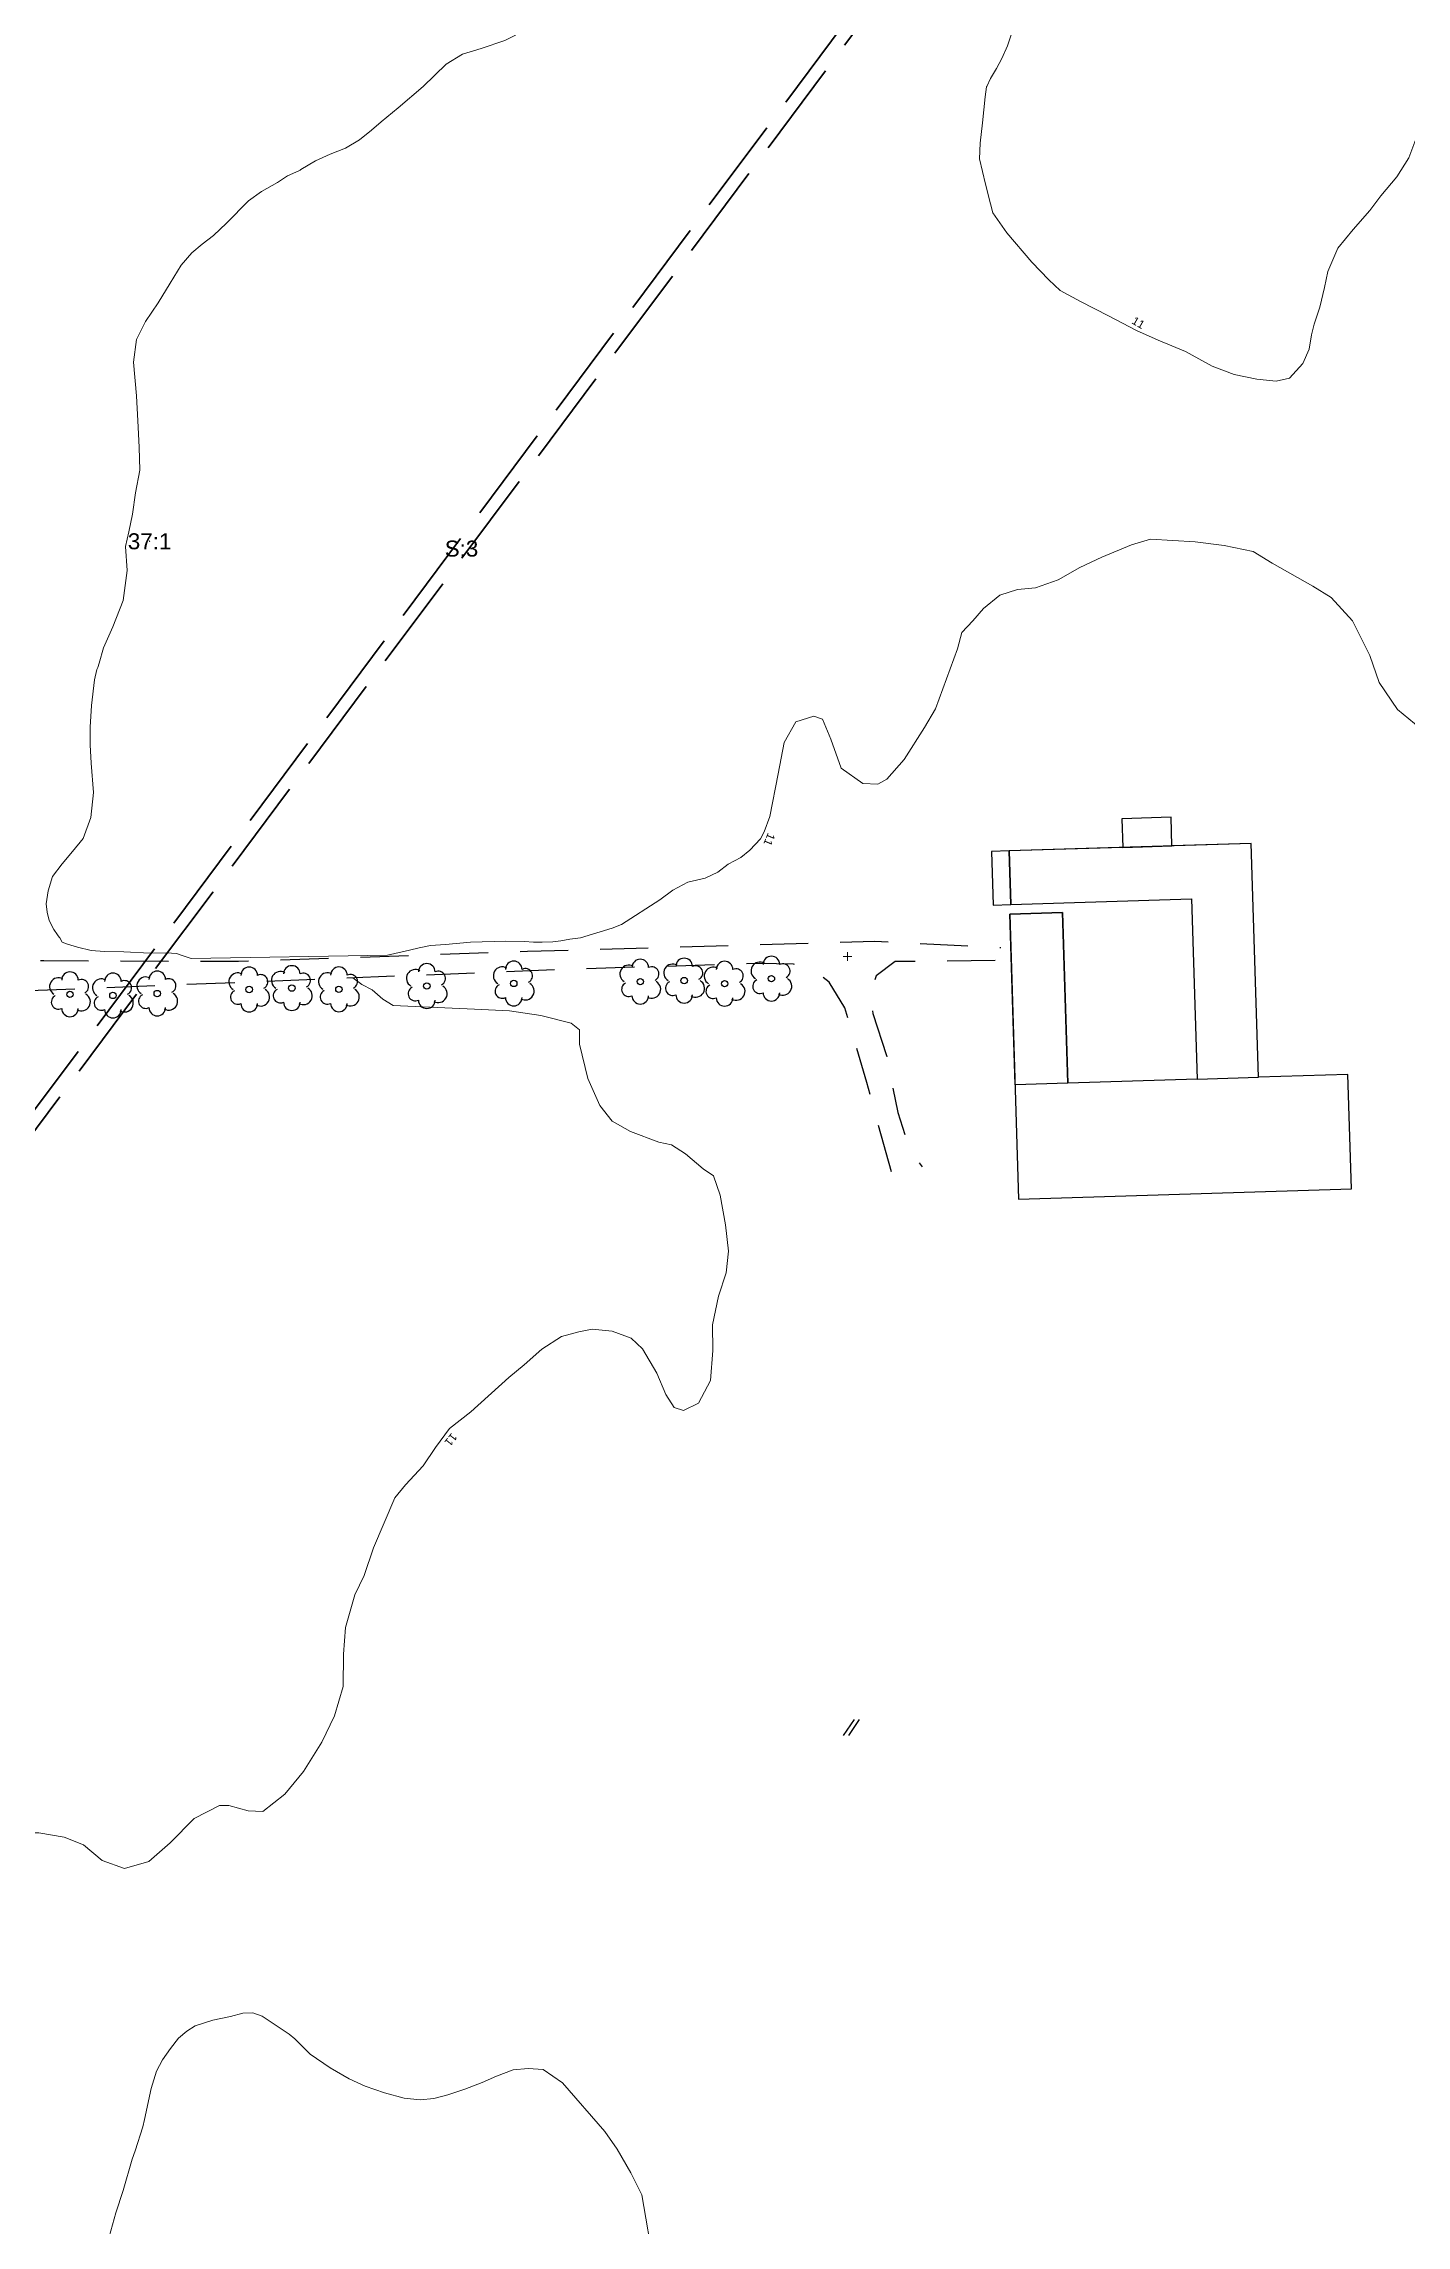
# Model space of a CAD drawing. Header units: metres. Extents: x -12 to 120691, y -61 to 6149382.
# Drawn here: x 119845.8 to 120016.1, y 6148177.6 to 6148450.2 of the extents above; entities that cross this region are included whole.
import ezdxf
from ezdxf.enums import TextEntityAlignment as Align

# ---------------------------------------------------------------- set-up
doc = ezdxf.new("R2010")
doc.units = ezdxf.units.M
for name, pattern in [('Annan_avgränsning_körbana', [10, 6, -4]), ('Fastighetsgräns', [16, 12, -4]), ('Heldragen__skalber__', [0]), ('Heldragen_linje', [2, 1, 1])]:
    doc.linetypes.add(name, pattern=pattern)
doc.layers.get('0').update_dxf_attribs({"linetype": 'CONTINUOUS'})
for name, color, linetype, lineweight in [('BOSTAD.T_LINE', 9, 'Heldragen_linje', 25), ('FASTGR_LINE', 7, 'Fastighetsgräns', 35), ('HÖJDK-1_LINE', 9, 'Heldragen_linje', 18), ('HÖJDK-2_LINE', 9, 'Heldragen_linje', 18), ('KÖRBANK_LINE', 9, 'Annan_avgränsning_körbana', 25), ('TUTHUST_LINE', 9, 'Heldragen_linje', 25)]:
    doc.layers.add(name, color=color, linetype=linetype, lineweight=lineweight)
for name, color, linetype in [('FASTID_POINT', 9, 'CONTINUOUS'), ('FREGNRT_TEXT', 9, 'CONTINUOUS'), ('HPF_POINT', 7, 'CONTINUOUS'), ('HTXT1_TEXT', 9, 'CONTINUOUS'), ('TRÄD.LÖ_POINT', 9, 'CONTINUOUS'), ('ÅKER.S_POINT', 9, 'CONTINUOUS')]:
    doc.layers.add(name, color=color, linetype=linetype)
doc.styles.add('Standard_CAD', font='ARIAL.TTF', dxfattribs={"height": 0.2})

# ---------------------------------------------------------------- blocks, each defined once
blk = doc.blocks.new('Åker')
at = {"color": 0, "linetype": 'Heldragen__skalber__', "lineweight": 25, "flags": 128}
for points in [[(0.2, 0.5), (-0.5, -0.5)], [(0.5, 0.5), (-0.16, -0.5)]]:
    blk.add_lwpolyline(points, dxfattribs=at)
blk = doc.blocks.new('LÖVTRÄD', base_point=(2, 2))
blk.add_circle((2, 2), 0.08)
for centre, radius, start, end in [((1.712, 2.192), 0.222, 59.744, 239.744), ((2, 2.352), 0.208, 0, 180), ((2.288, 2.192), 0.179, 296.565, 116.565), ((1.712, 1.808), 0.179, 116.565, 296.565), ((2, 1.648), 0.208, 180, 0), ((2.288, 1.808), 0.222, 239.744, 59.744)]:
    blk.add_arc(centre, radius, start, end)
blk = doc.blocks.new('Rutnätspunkt_1')
at = {"color": 0, "linetype": 'Heldragen__skalber__', "lineweight": 25, "flags": 128}
for points in [[(-0.5, 0), (-0.08, 0)], [(0, 0.5), (0, 0.08)], [(0.5, 0), (0.08, 0)], [(0, -0.5), (0, -0.08)]]:
    blk.add_lwpolyline(points, dxfattribs=at)
blk = doc.blocks.new('Plus__fast_')
at = {"color": 0, "linetype": 'Heldragen__skalber__', "lineweight": 0, "flags": 128}
for points in [[(-0.0675, 0), (0.0675, 0)], [(0, -0.0675), (0, 0.0675)]]:
    blk.add_lwpolyline(points, dxfattribs=at)

msp = doc.modelspace()

# ---------------------------------------------------------------- linework, layer by layer
at = {"layer": 'BOSTAD.T_LINE', "flags": 128}
for points in [[(119967.644, 6148305.827), (120009.249, 6148307.112), (120008.807, 6148321.419), (119997.612, 6148321.073), (119996.711, 6148350.281), (119986.812, 6148349.976), (119986.701, 6148353.57), (119980.563, 6148353.38), (119980.674, 6148349.786), (119966.458, 6148349.347), (119966.664, 6148342.655), (119989.271, 6148343.354), (119989.96, 6148320.839), (119973.807, 6148320.337), (119973.148, 6148341.668), (119966.545, 6148341.464), (119967.644, 6148305.827)], [(119980.674, 6148349.786), (119986.812, 6148349.976), (119986.701, 6148353.57), (119980.563, 6148353.38), (119980.674, 6148349.786)], [(119989.966, 6148320.837), (119997.612, 6148321.073), (119996.711, 6148350.281), (119966.458, 6148349.347), (119966.664, 6148342.655), (119989.271, 6148343.354), (119989.966, 6148320.837)], [(119973.807, 6148320.337), (119967.202, 6148320.134), (119966.545, 6148341.464), (119973.148, 6148341.668), (119973.807, 6148320.337)]]:
    msp.add_lwpolyline(points, dxfattribs=at)
at = {"layer": 'FASTGR_LINE', "flags": 128}
for points in [[(119955.279, 6148465.367), (119840.23, 6148311.098)], [(119840.619, 6148308.992), (119957.508, 6148465.587)]]:
    msp.add_lwpolyline(points, dxfattribs=at)
at = {"layer": 'HÖJDK-1_LINE', "flags": 128}
for points in [[(120074.375, 6148367.805), (120074.58, 6148368.437), (120074.924, 6148369.419), (120075.429, 6148371.015), (120075.883, 6148372.737), (120076.33, 6148374.606), (120076.746, 6148376.55), (120077.144, 6148378.842), (120077.472, 6148381.183), (120077.676, 6148383.527), (120078.145, 6148386.162), (120078.806, 6148388.374), (120079.488, 6148390.189), (120079.95, 6148392.008), (120080.24, 6148393.585), (120080.699, 6148395.8), (120081.453, 6148398.578), (120082.383, 6148400.759), (120083.293, 6148403.164), (120083.887, 6148405.055), (120084.961, 6148407.332), (120086.197, 6148409.582), (120088.456, 6148412.429), (120089.862, 6148414.453), (120091.111, 6148417.024), (120092.936, 6148419.928), (120095.052, 6148422.803), (120097.497, 6148425.769), (120099.988, 6148428.933), (120102.99, 6148431.647), (120105.35, 6148433.441), (120107.806, 6148435.137), (120110.043, 6148437.048), (120112.617, 6148439.602), (120114.96, 6148442.25), (120116.465, 6148444.42), (120117.722, 6148446.866), (120118.234, 6148448.635), (120118.634, 6148451.174), (120118.24, 6148453.109), (120117.283, 6148455.056), (120116.812, 6148456.87), (120116.862, 6148458.945), (120116.305, 6148460.562), (120116.044, 6148461.692), (120116.322, 6148463.194), (120116.935, 6148464.937), (120117.496, 6148466.557), (120118.125, 6148467.978), (120119.011, 6148469.134), (120119.993, 6148470.24), (120121.174, 6148471.253), (120123.198, 6148472.379), (120125.665, 6148473.417), (120128.577, 6148474.391), (120131.094, 6148475.464), (120132.761, 6148476.595), (120133.846, 6148477.822), (120134.497, 6148478.933), (120134.642, 6148479.759), (120134.361, 6148480.345), (120133.837, 6148481.258), (120133.39, 6148481.797), (120132.818, 6148482.207), (120131.801, 6148482.697), (120130.819, 6148483.041), (120129.697, 6148483.175), (120128.475, 6148483.222), (120127.361, 6148483.119), (120125.801, 6148482.986), (120124.216, 6148482.819), (120122.135, 6148482.631), (120119.461, 6148482.339), (120117.082, 6148482.044), (120115.078, 6148481.938), (120112.605, 6148481.873), (120109.86, 6148481.79), (120106.84, 6148481.585), (120103.87, 6148481.377), (120101.147, 6148481.159), (120098.521, 6148480.823), (120095.867, 6148480.384), (120093.263, 6148479.976), (120089.897, 6148479.701), (120085.842, 6148479.313), (120082.153, 6148478.983), (120078.809, 6148478.674), (120075.763, 6148478.31), (120072.665, 6148477.929), (120069.789, 6148477.491), (120067.384, 6148477.04), (120065.295, 6148476.438), (120063.454, 6148475.797), (120061.337, 6148475.003), (120059.742, 6148473.746), (120058.547, 6148471.596), (120058.132, 6148469.404), (120058.214, 6148468.067), (120058.222, 6148465.521), (120057.892, 6148463.378), (120057.053, 6148461.517), (120055.721, 6148459.491), (120054.284, 6148456.974), (120053.804, 6148455.092), (120053.31, 6148454.431), (120052.4, 6148454.041), (120051.239, 6148454.055), (120048.48, 6148454.493), (120046.444, 6148455.333), (120043.867, 6148457.431), (120041.756, 6148459.488), (120039.368, 6148461.189), (120037.564, 6148462.444), (120036.637, 6148463.112), (120035.597, 6148464.169), (120034.165, 6148465.461), (120032.284, 6148466), (120030.312, 6148466.248), (120027.939, 6148466.236), (120026.128, 6148465.899), (120024.581, 6148465.136), (120021.372, 6148462.898), (120019.344, 6148459.948), (120018.615, 6148458.182), (120018.255, 6148455.99), (120018.483, 6148452.723), (120018.717, 6148450), (120018.483, 6148447.459), (120017.778, 6148444.754), (120017.334, 6148442.884), (120017.339, 6148440.858), (120017.3, 6148438.288), (120016.436, 6148435.981), (120014.924, 6148433.614), (120012.921, 6148431.232), (120011.557, 6148429.379), (120009.458, 6148427.024), (120007.548, 6148424.688), (120006.316, 6148421.773), (120005.881, 6148419.778), (120005.296, 6148417.294), (120004.601, 6148415.182), (120004.272, 6148413.866), (120003.974, 6148412.056), (120003.195, 6148410.266), (120001.497, 6148408.424), (119999.834, 6148408.051), (119997.441, 6148408.314), (119994.61, 6148408.878), (119991.838, 6148409.943), (119988.513, 6148411.746), (119985.081, 6148413.182), (119982.362, 6148414.408), (119978.881, 6148416.235), (119975.401, 6148418.01), (119972.833, 6148419.375), (119971.418, 6148420.713), (119969.288, 6148422.922), (119966.151, 6148426.593), (119964.426, 6148429.098), (119964.111, 6148430.204), (119963.498, 6148432.663), (119962.765, 6148435.842), (119962.844, 6148437.793), (119963.117, 6148440.358), (119963.472, 6148443.613), (119963.635, 6148444.864), (119963.666, 6148444.9), (119964.111, 6148445.881), (119964.888, 6148447.15), (119965.552, 6148448.373), (119966.241, 6148449.966), (119966.911, 6148451.955), (119967.476, 6148454.489), (119967.987, 6148456.555), (119968.781, 6148458.962), (119969.117, 6148461.08), (119969.19, 6148462.179), (119968.901, 6148463.248), (119968.311, 6148463.952), (119967.772, 6148464.264), (119967.247, 6148464.552), (119966.792, 6148464.695), (119965.655, 6148464.668), (119963.699, 6148464.492), (119960.304, 6148464.019), (119957.236, 6148463.9), (119955.285, 6148463.964), (119953.436, 6148464.218), (119952.154, 6148464.392), (119950.084, 6148464.714), (119947.635, 6148464.616), (119946.022, 6148464.298), (119943.96, 6148463.789), (119941.7, 6148463.188), (119939.237, 6148462.376), (119936.475, 6148461.434), (119934.538, 6148460.958), (119932.282, 6148460.639), (119930.052, 6148460.381), (119926.611, 6148460.072), (119923.958, 6148459.659), (119921.145, 6148458.653), (119918.768, 6148457.156), (119917.246, 6148456.455), (119914.831, 6148455.567), (119912.888, 6148454.773), (119910.473, 6148453.951), (119908.355, 6148453.049), (119906.21, 6148452.064), (119903.414, 6148450.652), (119900.477, 6148449.636), (119898.139, 6148448.911), (119896.063, 6148447.658), (119893.199, 6148444.865), (119890.082, 6148442.211), (119887.972, 6148440.477), (119886.765, 6148439.433), (119885.232, 6148438.203), (119883.507, 6148437.192), (119881.565, 6148436.42), (119879.743, 6148435.604), (119877.93, 6148434.513), (119877.842, 6148434.445), (119877.83, 6148434.439), (119877.742, 6148434.394), (119876.908, 6148434.021), (119876.234, 6148433.708), (119874.994, 6148432.867), (119872.994, 6148431.745), (119871.389, 6148430.58), (119868.628, 6148427.787), (119867.001, 6148426.243), (119865.57, 6148425.199), (119864.288, 6148424.088), (119862.961, 6148422.545), (119861.592, 6148420.323), (119860.087, 6148417.832), (119858.488, 6148415.516), (119857.378, 6148413.263), (119857.002, 6148410.447), (119857.376, 6148406.225), (119857.519, 6148403.108), (119857.698, 6148399.794), (119857.795, 6148396.949), (119857.246, 6148394.092), (119856.863, 6148391.431), (119856.418, 6148389.216), (119855.976, 6148387.396), (119856.221, 6148384.4), (119855.697, 6148380.659), (119854.429, 6148377.348), (119853.254, 6148374.727), (119852.718, 6148372.809), (119852.522, 6148372.263), (119852.43, 6148372.042), (119852.122, 6148370.751), (119851.759, 6148367.527), (119851.6, 6148364.811), (119851.559, 6148362.588), (119851.708, 6148360.335), (119852.006, 6148356.671), (119851.678, 6148353.514), (119850.709, 6148350.888), (119849.37, 6148349.259), (119848.062, 6148347.74), (119846.862, 6148346.157), (119846.329, 6148344.364), (119846.068, 6148342.738), (119846.185, 6148341.697), (119846.466, 6148340.654), (119847.039, 6148339.518), (119847.484, 6148338.854), (119847.521, 6148338.835), (119847.509, 6148338.835), (119847.521, 6148338.835), (119847.539, 6148338.791), (119847.769, 6148338.496), (119848.099, 6148337.959), (119848.737, 6148337.681), (119849.978, 6148337.315), (119851.7, 6148336.909), (119853.378, 6148336.79), (119855.775, 6148336.753), (119859.084, 6148336.59), (119861.111, 6148336.617), (119862.37, 6148336.534), (119863.217, 6148336.239), (119864.199, 6148335.891)], [(120074.375, 6148367.805), (120074.158, 6148367.746), (120071.591, 6148367.189), (120069.248, 6148365.716), (120066.053, 6148363.16), (120062.474, 6148362.782), (120057.347, 6148363.621), (120052.63, 6148362.658), (120049.297, 6148359.537), (120043.754, 6148356.023), (120036.459, 6148352.993), (120034.776, 6148352.472), (120031.91, 6148352.663), (120028.879, 6148353.961), (120025.796, 6148356.447), (120023.128, 6148359.194), (120020.745, 6148362.651), (120017.859, 6148364.674), (120014.988, 6148367.009), (120012.721, 6148370.406), (120011.531, 6148373.777), (120009.388, 6148378.12), (120006.731, 6148381.036), (120004.444, 6148382.447), (119999.326, 6148385.315), (119996.961, 6148386.786), (119993.327, 6148387.53), (119989.735, 6148387.992), (119984.137, 6148388.316), (119981.746, 6148387.597), (119978.027, 6148386.044), (119975.281, 6148384.76), (119972.605, 6148383.225), (119969.763, 6148382.246), (119967.507, 6148382.03), (119965.282, 6148381.329), (119963.262, 6148379.638), (119961.932, 6148378.087), (119960.556, 6148376.648), (119959.996, 6148374.621), (119957.247, 6148367.088), (119955.898, 6148364.771), (119953.351, 6148360.774), (119951.159, 6148358.333), (119950.033, 6148357.709), (119948.174, 6148357.79), (119945.452, 6148359.679), (119944.156, 6148363.303), (119943.135, 6148365.83), (119942.031, 6148366.206), (119939.777, 6148365.481), (119938.316, 6148362.896), (119937.579, 6148358.989), (119936.537, 6148353.644), (119935.816, 6148351.735), (119935.359, 6148350.854), (119934.034, 6148349.448), (119932.919, 6148348.529), (119931.33, 6148347.685), (119930.038, 6148346.707), (119928.453, 6148345.952), (119926.293, 6148345.455), (119924.407, 6148344.432), (119922.787, 6148343.228), (119917.996, 6148340.156), (119916.837, 6148339.71), (119912.889, 6148338.502), (119911.525, 6148338.325), (119910.42, 6148338.128), (119909.401, 6148338.006), (119908.096, 6148337.934), (119906.988, 6148337.953), (119905.869, 6148338.03), (119903.543, 6148338.068), (119899.128, 6148337.95), (119896.005, 6148337.645), (119894.124, 6148337.539), (119892.692, 6148337.253), (119891.513, 6148336.94), (119890.564, 6148336.724), (119888.745, 6148336.325), (119864.199, 6148335.891)], [(119838.191, 6148238.195), (119838.035, 6148236.644), (119838.712, 6148227.876), (119839.639, 6148227.098), (119841.615, 6148226.627), (119845.167, 6148226.642), (119848.322, 6148226.108), (119850.751, 6148225.138), (119853.086, 6148223.161), (119855.851, 6148222.186), (119858.914, 6148223.059), (119861.59, 6148225.401), (119864.595, 6148228.436), (119867.738, 6148230.034), (119868.908, 6148230.031), (119871.333, 6148229.392), (119873.184, 6148229.29), (119875.915, 6148231.453), (119878.252, 6148234.314), (119880.543, 6148237.942), (119882.135, 6148241.268), (119883.222, 6148244.906), (119883.251, 6148248.978), (119883.494, 6148252.285), (119884.655, 6148256.378), (119885.825, 6148258.772), (119887.011, 6148262.266), (119889.67, 6148268.482), (119891.014, 6148270.12), (119893.189, 6148272.497), (119894.737, 6148274.774), (119896.504, 6148277.151), (119899.157, 6148279.236), (119903.911, 6148283.532), (119905.833, 6148285.121), (119908.023, 6148287.091), (119910.495, 6148288.647), (119912.652, 6148289.26), (119914.326, 6148289.58), (119916.815, 6148289.343), (119919.199, 6148288.441), (119920.618, 6148287.108), (119922.416, 6148284.062), (119923.554, 6148281.419), (119924.59, 6148279.792), (119925.739, 6148279.413), (119927.62, 6148280.315), (119929.143, 6148283.151), (119929.403, 6148286.904), (119929.365, 6148290.121), (119930.14, 6148293.698), (119931.097, 6148296.63), (119931.372, 6148299.336), (119930.988, 6148302.605), (119930.337, 6148306.34), (119929.494, 6148308.741), (119928.223, 6148309.637), (119926.022, 6148311.474), (119924.232, 6148312.622), (119922.686, 6148312.946), (119919.122, 6148314.302), (119916.825, 6148315.577), (119915.31, 6148317.54), (119913.8, 6148320.897), (119912.738, 6148325.178), (119912.768, 6148326.993), (119911.718, 6148327.805), (119907.913, 6148328.779), (119904.005, 6148329.366), (119899.616, 6148329.571), (119889.469, 6148330.021), (119888.149, 6148330.801), (119886.849, 6148332.007), (119885.541, 6148332.673), (119884.397, 6148333.468)]]:
    msp.add_lwpolyline(points, dxfattribs=at)
at = {"layer": 'HÖJDK-2_LINE', "flags": 128}
for points in [[(119876.467, 6148201.487), (119873.089, 6148203.72), (119871.907, 6148204.117), (119870.667, 6148204.097), (119869.13, 6148203.691), (119866.922, 6148203.22), (119864.722, 6148202.495), (119863.678, 6148201.835), (119862.638, 6148200.972), (119861.639, 6148199.696), (119860.613, 6148198.255), (119859.889, 6148196.855), (119859.19, 6148194.696), (119858.385, 6148190.79), (119858.182, 6148189.868), (119857.221, 6148186.872)], [(119857.221, 6148186.872), (119856.81, 6148185.842), (119855.703, 6148181.93), (119854.796, 6148179.132), (119853.12, 6148173.141), (119853.131, 6148171.64), (119852.785, 6148169.242), (119852.343, 6148165.269), (119852.302, 6148163.524), (119852.106, 6148160.95), (119851.751, 6148159.021), (119851.957, 6148157.685), (119853.066, 6148152.733), (119855.062, 6148148.706), (119856.499, 6148147.256), (119857.646, 6148146.541), (119858.804, 6148145.992), (119862.484, 6148144.718), (119863.802, 6148144.867), (119866.463, 6148145.493), (119868.544, 6148145.534), (119870.183, 6148144.787), (119872.196, 6148142.815), (119873.882, 6148140.85), (119875.5, 6148139.423), (119877.716, 6148138.07), (119880.023, 6148137.234), (119883.399, 6148136.712), (119889.759, 6148136.347), (119892.643, 6148136.634), (119896.137, 6148136.608), (119899.427, 6148136.424), (119902.375, 6148137.986), (119904.153, 6148139.703), (119905.718, 6148142.591), (119907.45, 6148145.412), (119909.963, 6148148.094), (119914.796, 6148153.666), (119920.031, 6148160.42), (119921.005, 6148163.46), (119921.726, 6148166.713), (119922.314, 6148170.194), (119922.102, 6148172.384), (119920.523, 6148181.388), (119919.15, 6148184.157), (119917.463, 6148187.114), (119915.911, 6148189.29), (119910.613, 6148195.399), (119908.226, 6148197.058), (119906.336, 6148197.192), (119904.479, 6148197.004), (119902.386, 6148196.236), (119900.594, 6148195.422), (119898.414, 6148194.589), (119896.3, 6148193.895), (119894.531, 6148193.425), (119892.839, 6148193.246), (119890.818, 6148193.463), (119888.363, 6148194.149), (119885.945, 6148194.974), (119883.945, 6148195.899), (119881.593, 6148197.261), (119879.102, 6148198.984), (119877.173, 6148200.884), (119876.467, 6148201.487), (119876.439, 6148201.482)]]:
    msp.add_lwpolyline(points, dxfattribs=at)
at = {"layer": 'KÖRBANK_LINE', "flags": 128}
for points in [[(119817.423, 6148379.022), (119821.005, 6148368.034), (119824.998, 6148354.516), (119827.862, 6148343.698), (119828.829, 6148338.474), (119829.96, 6148336.543), (119831.934, 6148335.657), (119834.759, 6148335.8), (119841.12, 6148335.642), (119845.779, 6148335.639), (119870.133, 6148335.563), (119906.256, 6148336.803), (119949.655, 6148338.065), (119965.436, 6148337.261)], [(119951.733, 6148309.253), (119948.658, 6148320.409), (119945.915, 6148329.732), (119943.955, 6148332.963), (119942.146, 6148334.325), (119939.516, 6148335.177), (119935.263, 6148335.273), (119912.779, 6148334.596), (119843.941, 6148331.862), (119835.051, 6148331.504), (119832.421, 6148330.719), (119831.467, 6148329.654), (119831.286, 6148328.317), (119831.922, 6148324.872), (119834.086, 6148311.566), (119835.35, 6148301.51), (119836.632, 6148289.588), (119837.445, 6148278.484), (119837.807, 6148267.605), (119837.951, 6148256.914), (119837.585, 6148246.81), (119837.063, 6148237.281), (119835.47, 6148220.266), (119833.431, 6148198.892), (119831.472, 6148179.585), (119829.628, 6148159.54), (119828.474, 6148144.867), (119826.959, 6148126.869), (119825.568, 6148113.796), (119823.668, 6148104.002), (119821.401, 6148098.212), (119818.704, 6148091.427), (119816.104, 6148085.606), (119812.349, 6148078.958), (119806.96, 6148070.812), (119801.01, 6148063.365), (119799.843, 6148060.882), (119799.748, 6148058.811), (119800.693, 6148056.362), (119804.166, 6148052.423), (119809.046, 6148045.248), (119812.612, 6148038.812), (119814.001, 6148036.468), (119814.358, 6148037.549), (119814.825, 6148042.037), (119815.714, 6148052.373), (119817.514, 6148065.959), (119818.305, 6148075.591), (119816.651, 6148079.833), (119818.422, 6148083.36), (119821.212, 6148089.078), (119822.395, 6148089.531), (119821.051, 6148080.055), (119819.009, 6148056.278), (119816.792, 6148034.947), (119815.701, 6148026.588), (119814.623, 6148007.791), (119813.514, 6147994.981), (119813.393, 6147987.275), (119814.286, 6147983.935), (119816.986, 6147981.003), (119819.105, 6147980.028), (119823.903, 6147978.81), (119837.106, 6147977.311), (119861.935, 6147974.422), (119884.343, 6147972.27), (119900.914, 6147970.342), (119918.792, 6147968.789), (119925.362, 6147968.575), (119930.205, 6147968.148), (119934.843, 6147967.853), (119937.93, 6147967.431), (119938.848, 6147967.474)], [(119964.71, 6148335.641), (119952.217, 6148335.516), (119949.822, 6148333.74), (119949.061, 6148331.199), (119949.424, 6148329.047), (119951.137, 6148323.762), (119952.527, 6148316.678), (119953.933, 6148312.255), (119955.59, 6148309.868)]]:
    msp.add_lwpolyline(points, dxfattribs=at)
at = {"layer": 'TUTHUST_LINE', "flags": 128}
msp.add_lwpolyline([(119966.664, 6148342.655), (119966.458, 6148349.347), (119964.249, 6148349.279), (119964.456, 6148342.587), (119966.664, 6148342.655)], dxfattribs=at)

# ---------------------------------------------------------------- block references
at = {"layer": 'FASTID_POINT', "xscale": 0.10000000174948, "yscale": 0.1000000014901161, "rotation": 63.19529701435399}
msp.add_blockref('Rutnätspunkt_1', (119859.008, 6148388.047), dxfattribs=at)
at = {"layer": 'HPF_POINT', "xscale": 8, "yscale": 8}
msp.add_blockref('Plus__fast_', (119946.267, 6148336.163), dxfattribs=at)
at = {"layer": 'TRÄD.LÖ_POINT', "xscale": 5, "yscale": 5}
for p in [(119849.057, 6148331.431), (119854.424, 6148331.286), (119859.965, 6148331.525), (119871.459, 6148332.033), (119876.789, 6148332.208), (119882.674, 6148332.05), (119893.663, 6148332.462), (119904.532, 6148332.786), (119920.35, 6148333.011), (119925.834, 6148333.141), (119930.892, 6148332.753), (119936.739, 6148333.39)]:
    msp.add_blockref('LÖVTRÄD', p, dxfattribs=at)
at = {"layer": 'ÅKER.S_POINT', "xscale": 2, "yscale": 2}
msp.add_blockref('Åker', (119946.695, 6148239.807), dxfattribs=at)

# ---------------------------------------------------------------- texts
at = {"layer": 'FREGNRT_TEXT', "style": 'Standard_CAD'}
for s, p in [('37:1', (119859.008, 6148388.047)), ('S:3', (119898.001, 6148387.135))]:
    msp.add_text(s, height=2, dxfattribs=at).set_placement(p, align=Align.MIDDLE_CENTER)
at = {"layer": 'HTXT1_TEXT', "style": 'Standard_CAD'}
for rotation, p in [(-29.83217, (119981.695, 6148415.32)), (-112.8392, (119936.33, 6148351.683)), (-128.75123, (119896.777, 6148276.68))]:
    msp.add_text('11', height=1, rotation=rotation, dxfattribs=at).set_placement(p)

doc.saveas('drawing.dxf')
